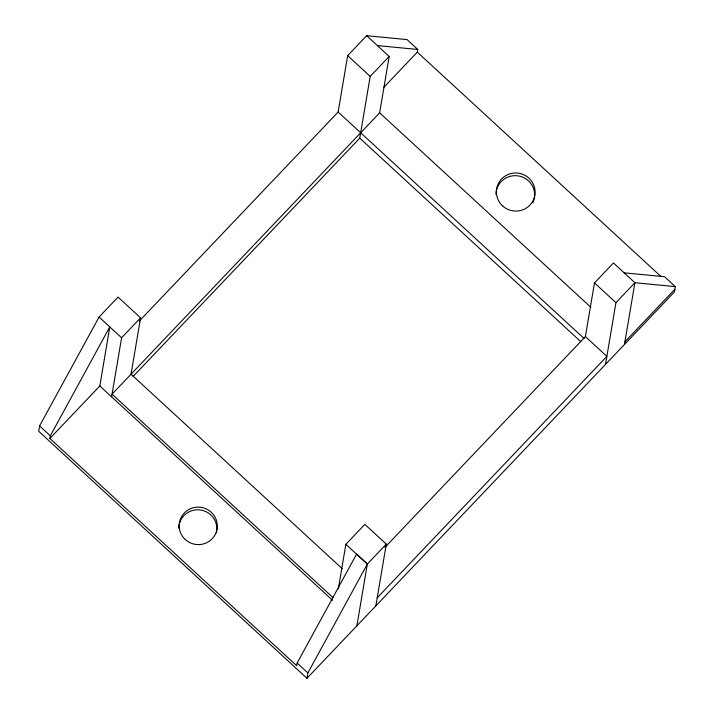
<?xml version="1.0" encoding="UTF-8"?>
<svg xmlns="http://www.w3.org/2000/svg" width="714" height="714" viewBox="0 0 714 714"><rect width="100%" height="100%" fill="white"/><g stroke="black" fill="none" stroke-linecap="round" stroke-linejoin="round"><path stroke-width="1.07" d="M342.211 568.674L131.037 374.216L140.569 317.846L118.033 297.095L99.067 317.043L39.609 425.901L38.699 431.274L306.966 678.3L674.391 291.981L675.301 286.617L664.573 276.729L624.188 272.846M49.882 438.467L50.337 435.79L109.795 326.923L99.808 385.979L49.882 438.467L296.694 665.734L297.149 663.047L356.625 554.055L367.353 563.935L356.893 625.812M111.607 396.85L121.594 337.793L140.569 317.846M139.221 321.166L338.141 112.018L347.673 55.647L366.648 35.7L407.034 39.591L417.761 49.471L417.306 52.149L383.516 87.679M133.197 376.358L359.767 138.141L370.209 76.398L389.175 56.451L366.648 35.7M333.063 597.663L112.062 394.164L379.643 112.83L389.175 56.451M306.966 678.3L307.877 672.927L367.335 564.069L386.301 544.122L364.845 524.362L345.871 544.3L338.356 588.755M375.859 605.865L386.301 544.122M384.944 547.361L585.4 336.597L594.485 282.914L613.451 262.966L634.916 282.726L675.301 286.617M605.499 364.417L615.941 302.674L634.916 282.726L624.473 344.469M377.224 597.814L606.864 356.366L585.4 336.597M624.928 341.783L674.846 289.295M377.376 45.58L417.761 49.471M367.335 564.069L345.871 544.3M417.306 52.149L660.834 276.398M347.673 55.647L370.209 76.398M594.485 282.914L615.941 302.674M379.643 112.83L590.826 307.279M338.141 112.018L584.132 338.534M359.767 138.141L580.768 341.64M99.067 317.043L121.594 337.793M99.808 385.979L332.608 600.349M39.609 425.901L50.337 435.79M297.149 663.047L307.877 672.927M178.741 528.137A19.064 18.734 9.6 0 1 200.09 509.948A19.064 18.734 9.6 0 1 216.369 532.84M533.92 200.045A19.376 19.037 9.6 0 1 532.858 202.847M495.935 194.297A19.376 19.037 9.6 0 1 517.632 175.822A19.376 19.037 9.6 0 1 534.17 199.081M185.265 539.507A19.064 18.734 9.6 0 0 216.824 530.163A19.064 18.734 9.6 0 0 192.655 507.913A19.064 18.734 9.6 0 0 185.265 539.507M502.558 205.9A19.376 19.037 9.6 0 0 534.625 196.404A19.376 19.037 9.6 0 0 510.073 173.788A19.376 19.037 9.6 0 0 502.558 205.9"/></g></svg>
